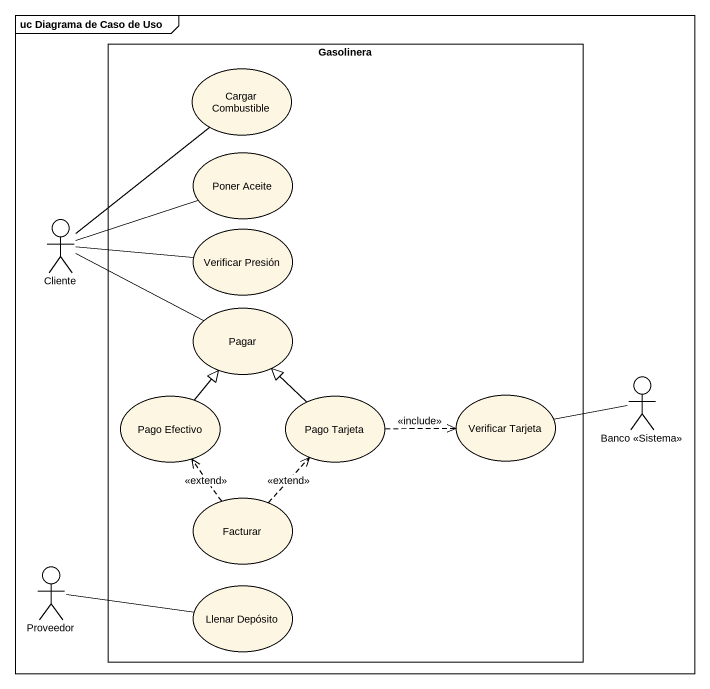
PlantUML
@startuml
mainframe uc Diagrama de Caso de Uso
rectangle Gasolinera {
  usecase "Cargar Combustible" as Cargar_Combustible
  usecase "Poner Aceite" as Poner_Aceite
  usecase "Verificar Presión" as Verificar_Presión
  usecase Pagar
  usecase "Pago Efectivo" as Pago_Efectivo
  usecase "Pago Tarjeta" as Pago_Tarjeta
  usecase "Verificar Tarjeta" as Verificar_Tarjeta
  usecase Facturar
  usecase "Llenar Depósito" as Llenar_Depósito
}
actor Cliente
actor "Banco <<Sistema>>" as Banco_Sistema
actor Proveedor
Cliente -up- Cargar_Combustible
Cliente -right- Poner_Aceite
Cliente -right- Verificar_Presión
Cliente -right- Pagar
Banco_Sistema -left- Verificar_Tarjeta
Pago_Efectivo -up-|> Pagar
Pago_Tarjeta -up-|> Pagar
Pago_Tarjeta .right.> Verificar_Tarjeta : <<include>>
Facturar .up.> Pago_Efectivo : <<extend>>
Facturar .up.> Pago_Tarjeta : <<extend>>
Proveedor -right- Llenar_Depósito
@enduml
